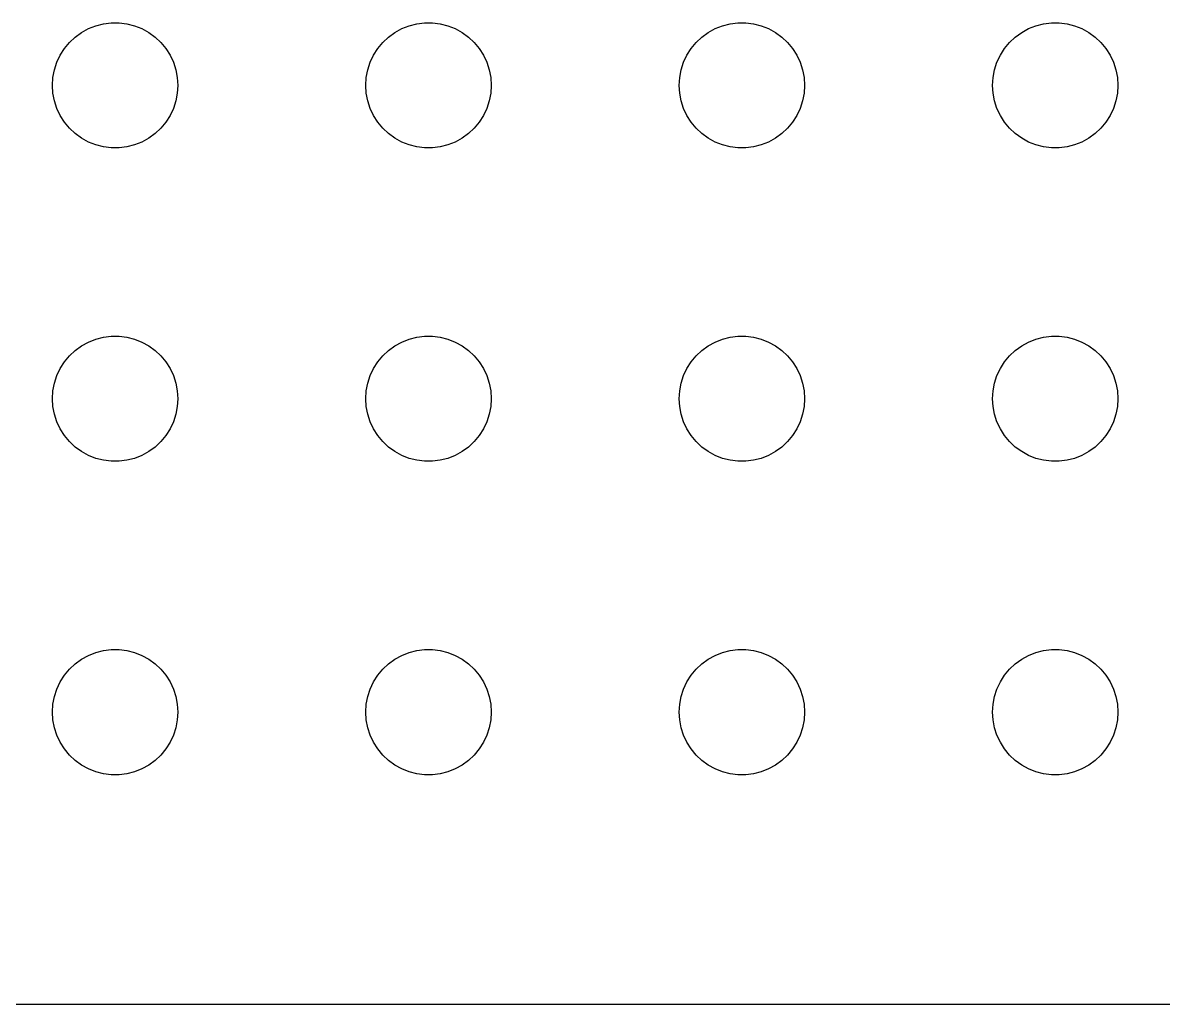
# Model space of a CAD drawing. Header units: metres. Extents: x -112 to 112, y -112 to 112.
# Drawn here: x -84.71 to -57.42, y -111.99 to -88.5 of the extents above; entities that cross this region are included whole.
import ezdxf

# ---------------------------------------------------------------- set-up
doc = ezdxf.new("R2010")
doc.units = ezdxf.units.M

msp = doc.modelspace()

# ---------------------------------------------------------------- linework, layer by layer
for p, q in [((-83.3037, -88.7335), (-83.1387, -88.6428)), ((-83.1387, -88.6428), (-82.9635, -88.5734)), ((-82.9635, -88.5734), (-82.7811, -88.5266)), ((-82.7811, -88.5266), (-82.5942, -88.503)), ((-82.5942, -88.503), (-82.4058, -88.503)), ((-82.4058, -88.503), (-82.2189, -88.5266)), ((-82.2189, -88.5266), (-82.0365, -88.5734)), ((-82.0365, -88.5734), (-81.8613, -88.6428)), ((-81.8613, -88.6428), (-81.6963, -88.7335)), ((-75.8037, -88.7335), (-75.6387, -88.6428)), ((-75.6387, -88.6428), (-75.4635, -88.5734)), ((-75.4635, -88.5734), (-75.2811, -88.5266)), ((-75.2811, -88.5266), (-75.0942, -88.503)), ((-75.0942, -88.503), (-74.9058, -88.503)), ((-74.9058, -88.503), (-74.7189, -88.5266)), ((-74.7189, -88.5266), (-74.5365, -88.5734)), ((-74.5365, -88.5734), (-74.3613, -88.6428)), ((-74.3613, -88.6428), (-74.1963, -88.7335)), ((-68.3037, -88.7335), (-68.1387, -88.6428)), ((-68.1387, -88.6428), (-67.9635, -88.5734)), ((-67.9635, -88.5734), (-67.7811, -88.5266)), ((-67.7811, -88.5266), (-67.5942, -88.503)), ((-67.5942, -88.503), (-67.4058, -88.503)), ((-67.4058, -88.503), (-67.2189, -88.5266)), ((-67.2189, -88.5266), (-67.0365, -88.5734)), ((-67.0365, -88.5734), (-66.8613, -88.6428)), ((-66.8613, -88.6428), (-66.6963, -88.7335)), ((-60.8037, -88.7335), (-60.6387, -88.6428)), ((-60.6387, -88.6428), (-60.4635, -88.5734)), ((-60.4635, -88.5734), (-60.2811, -88.5266)), ((-60.2811, -88.5266), (-60.0942, -88.503)), ((-60.0942, -88.503), (-59.9058, -88.503)), ((-59.9058, -88.503), (-59.7189, -88.5266)), ((-59.7189, -88.5266), (-59.5365, -88.5734)), ((-59.5365, -88.5734), (-59.3613, -88.6428)), ((-59.3613, -88.6428), (-59.1963, -88.7335)), ((-83.5934, -88.9732), (-83.4561, -88.8442)), ((-83.4561, -88.8442), (-83.3037, -88.7335)), ((-81.6963, -88.7335), (-81.5439, -88.8442)), ((-81.5439, -88.8442), (-81.4065, -88.9732)), ((-76.0934, -88.9732), (-75.9561, -88.8442)), ((-75.9561, -88.8442), (-75.8037, -88.7335)), ((-74.1963, -88.7335), (-74.0439, -88.8442)), ((-74.0439, -88.8442), (-73.9065, -88.9732)), ((-68.5934, -88.9732), (-68.4561, -88.8442)), ((-68.4561, -88.8442), (-68.3037, -88.7335)), ((-66.6963, -88.7335), (-66.5439, -88.8442)), ((-66.5439, -88.8442), (-66.4065, -88.9732)), ((-61.0934, -88.9732), (-60.9561, -88.8442)), ((-60.9561, -88.8442), (-60.8037, -88.7335)), ((-59.1963, -88.7335), (-59.0439, -88.8442)), ((-59.0439, -88.8442), (-58.9065, -88.9732)), ((-83.8145, -89.2774), (-83.7135, -89.1183)), ((-83.7135, -89.1183), (-83.5934, -88.9732)), ((-81.4065, -88.9732), (-81.2865, -89.1183)), ((-81.2865, -89.1183), (-81.1855, -89.2774)), ((-76.3145, -89.2774), (-76.2135, -89.1183)), ((-76.2135, -89.1183), (-76.0934, -88.9732)), ((-73.9065, -88.9732), (-73.7865, -89.1183)), ((-73.7865, -89.1183), (-73.6855, -89.2774)), ((-68.8145, -89.2774), (-68.7135, -89.1183)), ((-68.7135, -89.1183), (-68.5934, -88.9732)), ((-66.4065, -88.9732), (-66.2865, -89.1183)), ((-66.2865, -89.1183), (-66.1855, -89.2774)), ((-61.3145, -89.2774), (-61.2135, -89.1183)), ((-61.2135, -89.1183), (-61.0934, -88.9732)), ((-58.9065, -88.9732), (-58.7865, -89.1183)), ((-58.7865, -89.1183), (-58.6855, -89.2774)), ((-83.9529, -89.627), (-83.8947, -89.4478)), ((-83.8947, -89.4478), (-83.8145, -89.2774)), ((-81.1855, -89.2774), (-81.1053, -89.4478)), ((-81.1053, -89.4478), (-81.0471, -89.627)), ((-76.4529, -89.627), (-76.3947, -89.4478)), ((-76.3947, -89.4478), (-76.3145, -89.2774)), ((-73.6855, -89.2774), (-73.6053, -89.4478)), ((-73.6053, -89.4478), (-73.5471, -89.627)), ((-68.9529, -89.627), (-68.8947, -89.4478)), ((-68.8947, -89.4478), (-68.8145, -89.2774)), ((-66.1855, -89.2774), (-66.1053, -89.4478)), ((-66.1053, -89.4478), (-66.0471, -89.627)), ((-61.4529, -89.627), (-61.3947, -89.4478)), ((-61.3947, -89.4478), (-61.3145, -89.2774)), ((-58.6855, -89.2774), (-58.6053, -89.4478)), ((-58.6053, -89.4478), (-58.5471, -89.627)), ((-83.9882, -89.812), (-83.9529, -89.627)), ((-81.0471, -89.627), (-81.0118, -89.812)), ((-76.4882, -89.812), (-76.4529, -89.627)), ((-73.5471, -89.627), (-73.5118, -89.812)), ((-68.9882, -89.812), (-68.9529, -89.627)), ((-66.0471, -89.627), (-66.0118, -89.812)), ((-61.4882, -89.812), (-61.4529, -89.627)), ((-58.5471, -89.627), (-58.5118, -89.812)), ((-84, -90), (-83.9882, -89.812)), ((-83.9882, -90.188), (-84, -90)), ((-81.0118, -89.812), (-81, -90)), ((-81, -90), (-81.0118, -90.188)), ((-76.5, -90), (-76.4882, -89.812)), ((-76.4882, -90.188), (-76.5, -90)), ((-73.5118, -89.812), (-73.5, -90)), ((-73.5, -90), (-73.5118, -90.188)), ((-69, -90), (-68.9882, -89.812)), ((-68.9882, -90.188), (-69, -90)), ((-66.0118, -89.812), (-66, -90)), ((-66, -90), (-66.0118, -90.188)), ((-61.5, -90), (-61.4882, -89.812)), ((-61.4882, -90.188), (-61.5, -90)), ((-58.5118, -89.812), (-58.5, -90)), ((-58.5, -90), (-58.5118, -90.188)), ((-83.9529, -90.373), (-83.9882, -90.188)), ((-81.0118, -90.188), (-81.0471, -90.373)), ((-76.4529, -90.373), (-76.4882, -90.188)), ((-73.5118, -90.188), (-73.5471, -90.373)), ((-68.9529, -90.373), (-68.9882, -90.188)), ((-66.0118, -90.188), (-66.0471, -90.373)), ((-61.4529, -90.373), (-61.4882, -90.188)), ((-58.5118, -90.188), (-58.5471, -90.373)), ((-83.8947, -90.5522), (-83.9529, -90.373)), ((-83.8145, -90.7226), (-83.8947, -90.5522)), ((-81.1053, -90.5522), (-81.1855, -90.7226)), ((-81.0471, -90.373), (-81.1053, -90.5522)), ((-76.3947, -90.5522), (-76.4529, -90.373)), ((-76.3145, -90.7226), (-76.3947, -90.5522)), ((-73.6053, -90.5522), (-73.6855, -90.7226)), ((-73.5471, -90.373), (-73.6053, -90.5522)), ((-68.8947, -90.5522), (-68.9529, -90.373)), ((-68.8145, -90.7226), (-68.8947, -90.5522)), ((-66.1053, -90.5522), (-66.1855, -90.7226)), ((-66.0471, -90.373), (-66.1053, -90.5522)), ((-61.3947, -90.5522), (-61.4529, -90.373)), ((-61.3145, -90.7226), (-61.3947, -90.5522)), ((-58.6053, -90.5522), (-58.6855, -90.7226)), ((-58.5471, -90.373), (-58.6053, -90.5522)), ((-83.7135, -90.8817), (-83.8145, -90.7226)), ((-81.1855, -90.7226), (-81.2865, -90.8817)), ((-76.2135, -90.8817), (-76.3145, -90.7226)), ((-73.6855, -90.7226), (-73.7865, -90.8817)), ((-68.7135, -90.8817), (-68.8145, -90.7226)), ((-66.1855, -90.7226), (-66.2865, -90.8817)), ((-61.2135, -90.8817), (-61.3145, -90.7226)), ((-58.6855, -90.7226), (-58.7865, -90.8817)), ((-83.5934, -91.0268), (-83.7135, -90.8817)), ((-83.4561, -91.1558), (-83.5934, -91.0268)), ((-81.4065, -91.0268), (-81.5439, -91.1558)), ((-81.2865, -90.8817), (-81.4065, -91.0268)), ((-76.0934, -91.0268), (-76.2135, -90.8817)), ((-75.9561, -91.1558), (-76.0934, -91.0268)), ((-73.9065, -91.0268), (-74.0439, -91.1558)), ((-73.7865, -90.8817), (-73.9065, -91.0268)), ((-68.5934, -91.0268), (-68.7135, -90.8817)), ((-68.4561, -91.1558), (-68.5934, -91.0268)), ((-66.4065, -91.0268), (-66.5439, -91.1558)), ((-66.2865, -90.8817), (-66.4065, -91.0268)), ((-61.0934, -91.0268), (-61.2135, -90.8817)), ((-60.9561, -91.1558), (-61.0934, -91.0268)), ((-58.9065, -91.0268), (-59.0439, -91.1558)), ((-58.7865, -90.8817), (-58.9065, -91.0268)), ((-83.3037, -91.2665), (-83.4561, -91.1558)), ((-83.1387, -91.3572), (-83.3037, -91.2665)), ((-82.9635, -91.4266), (-83.1387, -91.3572)), ((-81.8613, -91.3572), (-82.0365, -91.4266)), ((-81.6963, -91.2665), (-81.8613, -91.3572)), ((-81.5439, -91.1558), (-81.6963, -91.2665)), ((-75.8037, -91.2665), (-75.9561, -91.1558)), ((-75.6387, -91.3572), (-75.8037, -91.2665)), ((-75.4635, -91.4266), (-75.6387, -91.3572)), ((-74.3613, -91.3572), (-74.5365, -91.4266)), ((-74.1963, -91.2665), (-74.3613, -91.3572)), ((-74.0439, -91.1558), (-74.1963, -91.2665)), ((-68.3037, -91.2665), (-68.4561, -91.1558)), ((-68.1387, -91.3572), (-68.3037, -91.2665)), ((-67.9635, -91.4266), (-68.1387, -91.3572)), ((-66.8613, -91.3572), (-67.0365, -91.4266)), ((-66.6963, -91.2665), (-66.8613, -91.3572)), ((-66.5439, -91.1558), (-66.6963, -91.2665)), ((-60.8037, -91.2665), (-60.9561, -91.1558)), ((-60.6387, -91.3572), (-60.8037, -91.2665)), ((-60.4635, -91.4266), (-60.6387, -91.3572)), ((-59.3613, -91.3572), (-59.5365, -91.4266)), ((-59.1963, -91.2665), (-59.3613, -91.3572)), ((-59.0439, -91.1558), (-59.1963, -91.2665)), ((-82.7811, -91.4734), (-82.9635, -91.4266)), ((-82.5942, -91.497), (-82.7811, -91.4734)), ((-82.4058, -91.497), (-82.5942, -91.497)), ((-82.2189, -91.4734), (-82.4058, -91.497)), ((-82.0365, -91.4266), (-82.2189, -91.4734)), ((-75.2811, -91.4734), (-75.4635, -91.4266)), ((-75.0942, -91.497), (-75.2811, -91.4734)), ((-74.9058, -91.497), (-75.0942, -91.497)), ((-74.7189, -91.4734), (-74.9058, -91.497)), ((-74.5365, -91.4266), (-74.7189, -91.4734)), ((-67.7811, -91.4734), (-67.9635, -91.4266)), ((-67.5942, -91.497), (-67.7811, -91.4734)), ((-67.4058, -91.497), (-67.5942, -91.497)), ((-67.2189, -91.4734), (-67.4058, -91.497)), ((-67.0365, -91.4266), (-67.2189, -91.4734)), ((-60.2811, -91.4734), (-60.4635, -91.4266)), ((-60.0942, -91.497), (-60.2811, -91.4734)), ((-59.9058, -91.497), (-60.0942, -91.497)), ((-59.7189, -91.4734), (-59.9058, -91.497)), ((-59.5365, -91.4266), (-59.7189, -91.4734)), ((-82.9635, -96.0734), (-82.7811, -96.0266)), ((-82.7811, -96.0266), (-82.5942, -96.003)), ((-82.5942, -96.003), (-82.4058, -96.003)), ((-82.4058, -96.003), (-82.2189, -96.0266)), ((-82.2189, -96.0266), (-82.0365, -96.0734)), ((-75.4635, -96.0734), (-75.2811, -96.0266)), ((-75.2811, -96.0266), (-75.0942, -96.003)), ((-75.0942, -96.003), (-74.9058, -96.003)), ((-74.9058, -96.003), (-74.7189, -96.0266)), ((-74.7189, -96.0266), (-74.5365, -96.0734)), ((-67.9635, -96.0734), (-67.7811, -96.0266)), ((-67.7811, -96.0266), (-67.5942, -96.003)), ((-67.5942, -96.003), (-67.4058, -96.003)), ((-67.4058, -96.003), (-67.2189, -96.0266)), ((-67.2189, -96.0266), (-67.0365, -96.0734)), ((-60.4635, -96.0734), (-60.2811, -96.0266)), ((-60.2811, -96.0266), (-60.0942, -96.003)), ((-60.0942, -96.003), (-59.9058, -96.003)), ((-59.9058, -96.003), (-59.7189, -96.0266)), ((-59.7189, -96.0266), (-59.5365, -96.0734)), ((-83.4561, -96.3442), (-83.3037, -96.2335)), ((-83.3037, -96.2335), (-83.1387, -96.1428)), ((-83.1387, -96.1428), (-82.9635, -96.0734)), ((-82.0365, -96.0734), (-81.8613, -96.1428)), ((-81.8613, -96.1428), (-81.6963, -96.2335)), ((-81.6963, -96.2335), (-81.5439, -96.3442)), ((-75.9561, -96.3442), (-75.8037, -96.2335)), ((-75.8037, -96.2335), (-75.6387, -96.1428)), ((-75.6387, -96.1428), (-75.4635, -96.0734)), ((-74.5365, -96.0734), (-74.3613, -96.1428)), ((-74.3613, -96.1428), (-74.1963, -96.2335)), ((-74.1963, -96.2335), (-74.0439, -96.3442)), ((-68.4561, -96.3442), (-68.3037, -96.2335)), ((-68.3037, -96.2335), (-68.1387, -96.1428)), ((-68.1387, -96.1428), (-67.9635, -96.0734)), ((-67.0365, -96.0734), (-66.8613, -96.1428)), ((-66.8613, -96.1428), (-66.6963, -96.2335)), ((-66.6963, -96.2335), (-66.5439, -96.3442)), ((-60.9561, -96.3442), (-60.8037, -96.2335)), ((-60.8037, -96.2335), (-60.6387, -96.1428)), ((-60.6387, -96.1428), (-60.4635, -96.0734)), ((-59.5365, -96.0734), (-59.3613, -96.1428)), ((-59.3613, -96.1428), (-59.1963, -96.2335)), ((-59.1963, -96.2335), (-59.0439, -96.3442)), ((-83.7135, -96.6183), (-83.5934, -96.4732)), ((-83.5934, -96.4732), (-83.4561, -96.3442)), ((-81.5439, -96.3442), (-81.4065, -96.4732)), ((-81.4065, -96.4732), (-81.2865, -96.6183)), ((-76.2135, -96.6183), (-76.0934, -96.4732)), ((-76.0934, -96.4732), (-75.9561, -96.3442)), ((-74.0439, -96.3442), (-73.9065, -96.4732)), ((-73.9065, -96.4732), (-73.7865, -96.6183)), ((-68.7135, -96.6183), (-68.5934, -96.4732)), ((-68.5934, -96.4732), (-68.4561, -96.3442)), ((-66.5439, -96.3442), (-66.4065, -96.4732)), ((-66.4065, -96.4732), (-66.2865, -96.6183)), ((-61.2135, -96.6183), (-61.0934, -96.4732)), ((-61.0934, -96.4732), (-60.9561, -96.3442)), ((-59.0439, -96.3442), (-58.9065, -96.4732)), ((-58.9065, -96.4732), (-58.7865, -96.6183)), ((-83.8947, -96.9478), (-83.8145, -96.7774)), ((-83.8145, -96.7774), (-83.7135, -96.6183)), ((-81.2865, -96.6183), (-81.1855, -96.7774)), ((-81.1855, -96.7774), (-81.1053, -96.9478)), ((-76.3947, -96.9478), (-76.3145, -96.7774)), ((-76.3145, -96.7774), (-76.2135, -96.6183)), ((-73.7865, -96.6183), (-73.6855, -96.7774)), ((-73.6855, -96.7774), (-73.6053, -96.9478)), ((-68.8947, -96.9478), (-68.8145, -96.7774)), ((-68.8145, -96.7774), (-68.7135, -96.6183)), ((-66.2865, -96.6183), (-66.1855, -96.7774)), ((-66.1855, -96.7774), (-66.1053, -96.9478)), ((-61.3947, -96.9478), (-61.3145, -96.7774)), ((-61.3145, -96.7774), (-61.2135, -96.6183)), ((-58.7865, -96.6183), (-58.6855, -96.7774)), ((-58.6855, -96.7774), (-58.6053, -96.9478)), ((-83.9882, -97.312), (-83.9529, -97.127)), ((-83.9529, -97.127), (-83.8947, -96.9478)), ((-81.1053, -96.9478), (-81.0471, -97.127)), ((-81.0471, -97.127), (-81.0118, -97.312)), ((-76.4882, -97.312), (-76.4529, -97.127)), ((-76.4529, -97.127), (-76.3947, -96.9478)), ((-73.6053, -96.9478), (-73.5471, -97.127)), ((-73.5471, -97.127), (-73.5118, -97.312)), ((-68.9882, -97.312), (-68.9529, -97.127)), ((-68.9529, -97.127), (-68.8947, -96.9478)), ((-66.1053, -96.9478), (-66.0471, -97.127)), ((-66.0471, -97.127), (-66.0118, -97.312)), ((-61.4882, -97.312), (-61.4529, -97.127)), ((-61.4529, -97.127), (-61.3947, -96.9478)), ((-58.6053, -96.9478), (-58.5471, -97.127)), ((-58.5471, -97.127), (-58.5118, -97.312)), ((-84, -97.5), (-83.9882, -97.312)), ((-81.0118, -97.312), (-81, -97.5)), ((-76.5, -97.5), (-76.4882, -97.312)), ((-73.5118, -97.312), (-73.5, -97.5)), ((-69, -97.5), (-68.9882, -97.312)), ((-66.0118, -97.312), (-66, -97.5)), ((-61.5, -97.5), (-61.4882, -97.312)), ((-58.5118, -97.312), (-58.5, -97.5)), ((-83.9882, -97.688), (-84, -97.5)), ((-83.9529, -97.873), (-83.9882, -97.688)), ((-81.0118, -97.688), (-81.0471, -97.873)), ((-81, -97.5), (-81.0118, -97.688)), ((-76.4882, -97.688), (-76.5, -97.5)), ((-76.4529, -97.873), (-76.4882, -97.688)), ((-73.5118, -97.688), (-73.5471, -97.873)), ((-73.5, -97.5), (-73.5118, -97.688)), ((-68.9882, -97.688), (-69, -97.5)), ((-68.9529, -97.873), (-68.9882, -97.688)), ((-66.0118, -97.688), (-66.0471, -97.873)), ((-66, -97.5), (-66.0118, -97.688)), ((-61.4882, -97.688), (-61.5, -97.5)), ((-61.4529, -97.873), (-61.4882, -97.688)), ((-58.5118, -97.688), (-58.5471, -97.873)), ((-58.5, -97.5), (-58.5118, -97.688)), ((-83.8947, -98.0522), (-83.9529, -97.873)), ((-81.0471, -97.873), (-81.1053, -98.0522)), ((-76.3947, -98.0522), (-76.4529, -97.873)), ((-73.5471, -97.873), (-73.6053, -98.0522)), ((-68.8947, -98.0522), (-68.9529, -97.873)), ((-66.0471, -97.873), (-66.1053, -98.0522)), ((-61.3947, -98.0522), (-61.4529, -97.873)), ((-58.5471, -97.873), (-58.6053, -98.0522)), ((-83.8145, -98.2226), (-83.8947, -98.0522)), ((-83.7135, -98.3817), (-83.8145, -98.2226)), ((-81.1855, -98.2226), (-81.2865, -98.3817)), ((-81.1053, -98.0522), (-81.1855, -98.2226)), ((-76.3145, -98.2226), (-76.3947, -98.0522)), ((-76.2135, -98.3817), (-76.3145, -98.2226)), ((-73.6855, -98.2226), (-73.7865, -98.3817)), ((-73.6053, -98.0522), (-73.6855, -98.2226)), ((-68.8145, -98.2226), (-68.8947, -98.0522)), ((-68.7135, -98.3817), (-68.8145, -98.2226)), ((-66.1855, -98.2226), (-66.2865, -98.3817)), ((-66.1053, -98.0522), (-66.1855, -98.2226)), ((-61.3145, -98.2226), (-61.3947, -98.0522)), ((-61.2135, -98.3817), (-61.3145, -98.2226)), ((-58.6855, -98.2226), (-58.7865, -98.3817)), ((-58.6053, -98.0522), (-58.6855, -98.2226)), ((-83.5934, -98.5268), (-83.7135, -98.3817)), ((-81.2865, -98.3817), (-81.4065, -98.5268)), ((-76.0934, -98.5268), (-76.2135, -98.3817)), ((-73.7865, -98.3817), (-73.9065, -98.5268)), ((-68.5934, -98.5268), (-68.7135, -98.3817)), ((-66.2865, -98.3817), (-66.4065, -98.5268)), ((-61.0934, -98.5268), (-61.2135, -98.3817)), ((-58.7865, -98.3817), (-58.9065, -98.5268)), ((-83.4561, -98.6558), (-83.5934, -98.5268)), ((-83.3037, -98.7665), (-83.4561, -98.6558)), ((-83.1387, -98.8572), (-83.3037, -98.7665)), ((-81.6963, -98.7665), (-81.8613, -98.8572)), ((-81.5439, -98.6558), (-81.6963, -98.7665)), ((-81.4065, -98.5268), (-81.5439, -98.6558)), ((-75.9561, -98.6558), (-76.0934, -98.5268)), ((-75.8037, -98.7665), (-75.9561, -98.6558)), ((-75.6387, -98.8572), (-75.8037, -98.7665)), ((-74.1963, -98.7665), (-74.3613, -98.8572)), ((-74.0439, -98.6558), (-74.1963, -98.7665)), ((-73.9065, -98.5268), (-74.0439, -98.6558)), ((-68.4561, -98.6558), (-68.5934, -98.5268)), ((-68.3037, -98.7665), (-68.4561, -98.6558)), ((-68.1387, -98.8572), (-68.3037, -98.7665)), ((-66.6963, -98.7665), (-66.8613, -98.8572)), ((-66.5439, -98.6558), (-66.6963, -98.7665)), ((-66.4065, -98.5268), (-66.5439, -98.6558)), ((-60.9561, -98.6558), (-61.0934, -98.5268)), ((-60.8037, -98.7665), (-60.9561, -98.6558)), ((-60.6387, -98.8572), (-60.8037, -98.7665)), ((-59.1963, -98.7665), (-59.3613, -98.8572)), ((-59.0439, -98.6558), (-59.1963, -98.7665)), ((-58.9065, -98.5268), (-59.0439, -98.6558)), ((-82.9635, -98.9266), (-83.1387, -98.8572)), ((-82.7811, -98.9734), (-82.9635, -98.9266)), ((-82.5942, -98.997), (-82.7811, -98.9734)), ((-82.4058, -98.997), (-82.5942, -98.997)), ((-82.2189, -98.9734), (-82.4058, -98.997)), ((-82.0365, -98.9266), (-82.2189, -98.9734)), ((-81.8613, -98.8572), (-82.0365, -98.9266)), ((-75.4635, -98.9266), (-75.6387, -98.8572)), ((-75.2811, -98.9734), (-75.4635, -98.9266)), ((-75.0942, -98.997), (-75.2811, -98.9734)), ((-74.9058, -98.997), (-75.0942, -98.997)), ((-74.7189, -98.9734), (-74.9058, -98.997)), ((-74.5365, -98.9266), (-74.7189, -98.9734)), ((-74.3613, -98.8572), (-74.5365, -98.9266)), ((-67.9635, -98.9266), (-68.1387, -98.8572)), ((-67.7811, -98.9734), (-67.9635, -98.9266)), ((-67.5942, -98.997), (-67.7811, -98.9734)), ((-67.4058, -98.997), (-67.5942, -98.997)), ((-67.2189, -98.9734), (-67.4058, -98.997)), ((-67.0365, -98.9266), (-67.2189, -98.9734)), ((-66.8613, -98.8572), (-67.0365, -98.9266)), ((-60.4635, -98.9266), (-60.6387, -98.8572)), ((-60.2811, -98.9734), (-60.4635, -98.9266)), ((-60.0942, -98.997), (-60.2811, -98.9734)), ((-59.9058, -98.997), (-60.0942, -98.997)), ((-59.7189, -98.9734), (-59.9058, -98.997)), ((-59.5365, -98.9266), (-59.7189, -98.9734)), ((-59.3613, -98.8572), (-59.5365, -98.9266)), ((-83.3037, -103.734), (-83.1387, -103.643)), ((-83.1387, -103.643), (-82.9635, -103.573)), ((-82.9635, -103.573), (-82.7811, -103.527)), ((-82.7811, -103.527), (-82.5942, -103.503)), ((-82.5942, -103.503), (-82.4058, -103.503)), ((-82.4058, -103.503), (-82.2189, -103.527)), ((-82.2189, -103.527), (-82.0365, -103.573)), ((-82.0365, -103.573), (-81.8613, -103.643)), ((-81.8613, -103.643), (-81.6963, -103.734)), ((-75.8037, -103.734), (-75.6387, -103.643)), ((-75.6387, -103.643), (-75.4635, -103.573)), ((-75.4635, -103.573), (-75.2811, -103.527)), ((-75.2811, -103.527), (-75.0942, -103.503)), ((-75.0942, -103.503), (-74.9058, -103.503)), ((-74.9058, -103.503), (-74.7189, -103.527)), ((-74.7189, -103.527), (-74.5365, -103.573)), ((-74.5365, -103.573), (-74.3613, -103.643)), ((-74.3613, -103.643), (-74.1963, -103.734)), ((-68.3037, -103.734), (-68.1387, -103.643)), ((-68.1387, -103.643), (-67.9635, -103.573)), ((-67.9635, -103.573), (-67.7811, -103.527)), ((-67.7811, -103.527), (-67.5942, -103.503)), ((-67.5942, -103.503), (-67.4058, -103.503)), ((-67.4058, -103.503), (-67.2189, -103.527)), ((-67.2189, -103.527), (-67.0365, -103.573)), ((-67.0365, -103.573), (-66.8613, -103.643)), ((-66.8613, -103.643), (-66.6963, -103.734)), ((-60.8037, -103.734), (-60.6387, -103.643)), ((-60.6387, -103.643), (-60.4635, -103.573)), ((-60.4635, -103.573), (-60.2811, -103.527)), ((-60.2811, -103.527), (-60.0942, -103.503)), ((-60.0942, -103.503), (-59.9058, -103.503)), ((-59.9058, -103.503), (-59.7189, -103.527)), ((-59.7189, -103.527), (-59.5365, -103.573)), ((-59.5365, -103.573), (-59.3613, -103.643)), ((-59.3613, -103.643), (-59.1963, -103.734)), ((-83.7135, -104.118), (-83.5934, -103.973)), ((-83.5934, -103.973), (-83.4561, -103.844)), ((-83.4561, -103.844), (-83.3037, -103.734)), ((-81.6963, -103.734), (-81.5439, -103.844)), ((-81.5439, -103.844), (-81.4065, -103.973)), ((-81.4065, -103.973), (-81.2865, -104.118)), ((-76.2135, -104.118), (-76.0934, -103.973)), ((-76.0934, -103.973), (-75.9561, -103.844)), ((-75.9561, -103.844), (-75.8037, -103.734)), ((-74.1963, -103.734), (-74.0439, -103.844)), ((-74.0439, -103.844), (-73.9065, -103.973)), ((-73.9065, -103.973), (-73.7865, -104.118)), ((-68.7135, -104.118), (-68.5934, -103.973)), ((-68.5934, -103.973), (-68.4561, -103.844)), ((-68.4561, -103.844), (-68.3037, -103.734)), ((-66.6963, -103.734), (-66.5439, -103.844)), ((-66.5439, -103.844), (-66.4065, -103.973)), ((-66.4065, -103.973), (-66.2865, -104.118)), ((-61.2135, -104.118), (-61.0934, -103.973)), ((-61.0934, -103.973), (-60.9561, -103.844)), ((-60.9561, -103.844), (-60.8037, -103.734)), ((-59.1963, -103.734), (-59.0439, -103.844)), ((-59.0439, -103.844), (-58.9065, -103.973)), ((-58.9065, -103.973), (-58.7865, -104.118)), ((-83.8145, -104.277), (-83.7135, -104.118)), ((-81.2865, -104.118), (-81.1855, -104.277)), ((-76.3145, -104.277), (-76.2135, -104.118)), ((-73.7865, -104.118), (-73.6855, -104.277)), ((-68.8145, -104.277), (-68.7135, -104.118)), ((-66.2865, -104.118), (-66.1855, -104.277)), ((-61.3145, -104.277), (-61.2135, -104.118)), ((-58.7865, -104.118), (-58.6855, -104.277)), ((-83.9529, -104.627), (-83.8947, -104.448)), ((-83.8947, -104.448), (-83.8145, -104.277)), ((-81.1855, -104.277), (-81.1053, -104.448)), ((-81.1053, -104.448), (-81.0471, -104.627)), ((-76.4529, -104.627), (-76.3947, -104.448)), ((-76.3947, -104.448), (-76.3145, -104.277)), ((-73.6855, -104.277), (-73.6053, -104.448)), ((-73.6053, -104.448), (-73.5471, -104.627)), ((-68.9529, -104.627), (-68.8947, -104.448)), ((-68.8947, -104.448), (-68.8145, -104.277)), ((-66.1855, -104.277), (-66.1053, -104.448)), ((-66.1053, -104.448), (-66.0471, -104.627)), ((-61.4529, -104.627), (-61.3947, -104.448)), ((-61.3947, -104.448), (-61.3145, -104.277)), ((-58.6855, -104.277), (-58.6053, -104.448)), ((-58.6053, -104.448), (-58.5471, -104.627)), ((-83.9882, -104.812), (-83.9529, -104.627)), ((-81.0471, -104.627), (-81.0118, -104.812)), ((-76.4882, -104.812), (-76.4529, -104.627)), ((-73.5471, -104.627), (-73.5118, -104.812)), ((-68.9882, -104.812), (-68.9529, -104.627)), ((-66.0471, -104.627), (-66.0118, -104.812)), ((-61.4882, -104.812), (-61.4529, -104.627)), ((-58.5471, -104.627), (-58.5118, -104.812)), ((-84, -105), (-83.9882, -104.812)), ((-83.9882, -105.188), (-84, -105)), ((-81.0118, -104.812), (-81, -105)), ((-81, -105), (-81.0118, -105.188)), ((-76.5, -105), (-76.4882, -104.812)), ((-76.4882, -105.188), (-76.5, -105)), ((-73.5118, -104.812), (-73.5, -105)), ((-73.5, -105), (-73.5118, -105.188)), ((-69, -105), (-68.9882, -104.812)), ((-68.9882, -105.188), (-69, -105)), ((-66.0118, -104.812), (-66, -105)), ((-66, -105), (-66.0118, -105.188)), ((-61.5, -105), (-61.4882, -104.812)), ((-61.4882, -105.188), (-61.5, -105)), ((-58.5118, -104.812), (-58.5, -105)), ((-58.5, -105), (-58.5118, -105.188)), ((-83.9529, -105.373), (-83.9882, -105.188)), ((-81.0118, -105.188), (-81.0471, -105.373)), ((-76.4529, -105.373), (-76.4882, -105.188)), ((-73.5118, -105.188), (-73.5471, -105.373)), ((-68.9529, -105.373), (-68.9882, -105.188)), ((-66.0118, -105.188), (-66.0471, -105.373)), ((-61.4529, -105.373), (-61.4882, -105.188)), ((-58.5118, -105.188), (-58.5471, -105.373)), ((-83.8947, -105.552), (-83.9529, -105.373)), ((-83.8145, -105.723), (-83.8947, -105.552)), ((-81.1053, -105.552), (-81.1855, -105.723)), ((-81.0471, -105.373), (-81.1053, -105.552)), ((-76.3947, -105.552), (-76.4529, -105.373)), ((-76.3145, -105.723), (-76.3947, -105.552)), ((-73.6053, -105.552), (-73.6855, -105.723)), ((-73.5471, -105.373), (-73.6053, -105.552)), ((-68.8947, -105.552), (-68.9529, -105.373)), ((-68.8145, -105.723), (-68.8947, -105.552)), ((-66.1053, -105.552), (-66.1855, -105.723)), ((-66.0471, -105.373), (-66.1053, -105.552)), ((-61.3947, -105.552), (-61.4529, -105.373)), ((-61.3145, -105.723), (-61.3947, -105.552)), ((-58.6053, -105.552), (-58.6855, -105.723)), ((-58.5471, -105.373), (-58.6053, -105.552)), ((-83.7135, -105.882), (-83.8145, -105.723)), ((-83.5934, -106.027), (-83.7135, -105.882)), ((-81.2865, -105.882), (-81.4065, -106.027)), ((-81.1855, -105.723), (-81.2865, -105.882)), ((-76.2135, -105.882), (-76.3145, -105.723)), ((-76.0934, -106.027), (-76.2135, -105.882)), ((-73.7865, -105.882), (-73.9065, -106.027)), ((-73.6855, -105.723), (-73.7865, -105.882)), ((-68.7135, -105.882), (-68.8145, -105.723)), ((-68.5934, -106.027), (-68.7135, -105.882)), ((-66.2865, -105.882), (-66.4065, -106.027)), ((-66.1855, -105.723), (-66.2865, -105.882)), ((-61.2135, -105.882), (-61.3145, -105.723)), ((-61.0934, -106.027), (-61.2135, -105.882)), ((-58.7865, -105.882), (-58.9065, -106.027)), ((-58.6855, -105.723), (-58.7865, -105.882)), ((-83.4561, -106.156), (-83.5934, -106.027)), ((-83.3037, -106.266), (-83.4561, -106.156)), ((-81.5439, -106.156), (-81.6963, -106.266)), ((-81.4065, -106.027), (-81.5439, -106.156)), ((-75.9561, -106.156), (-76.0934, -106.027)), ((-75.8037, -106.266), (-75.9561, -106.156)), ((-74.0439, -106.156), (-74.1963, -106.266)), ((-73.9065, -106.027), (-74.0439, -106.156)), ((-68.4561, -106.156), (-68.5934, -106.027)), ((-68.3037, -106.266), (-68.4561, -106.156)), ((-66.5439, -106.156), (-66.6963, -106.266)), ((-66.4065, -106.027), (-66.5439, -106.156)), ((-60.9561, -106.156), (-61.0934, -106.027)), ((-60.8037, -106.266), (-60.9561, -106.156)), ((-59.0439, -106.156), (-59.1963, -106.266)), ((-58.9065, -106.027), (-59.0439, -106.156)), ((-83.1387, -106.357), (-83.3037, -106.266)), ((-82.9635, -106.427), (-83.1387, -106.357)), ((-82.7811, -106.473), (-82.9635, -106.427)), ((-82.0365, -106.427), (-82.2189, -106.473)), ((-81.8613, -106.357), (-82.0365, -106.427)), ((-81.6963, -106.266), (-81.8613, -106.357)), ((-75.6387, -106.357), (-75.8037, -106.266)), ((-75.4635, -106.427), (-75.6387, -106.357)), ((-75.2811, -106.473), (-75.4635, -106.427)), ((-74.5365, -106.427), (-74.7189, -106.473)), ((-74.3613, -106.357), (-74.5365, -106.427)), ((-74.1963, -106.266), (-74.3613, -106.357)), ((-68.1387, -106.357), (-68.3037, -106.266)), ((-67.9635, -106.427), (-68.1387, -106.357)), ((-67.7811, -106.473), (-67.9635, -106.427)), ((-67.0365, -106.427), (-67.2189, -106.473)), ((-66.8613, -106.357), (-67.0365, -106.427)), ((-66.6963, -106.266), (-66.8613, -106.357)), ((-60.6387, -106.357), (-60.8037, -106.266)), ((-60.4635, -106.427), (-60.6387, -106.357)), ((-60.2811, -106.473), (-60.4635, -106.427)), ((-59.5365, -106.427), (-59.7189, -106.473)), ((-59.3613, -106.357), (-59.5365, -106.427)), ((-59.1963, -106.266), (-59.3613, -106.357)), ((-82.5942, -106.497), (-82.7811, -106.473)), ((-82.4058, -106.497), (-82.5942, -106.497)), ((-82.2189, -106.473), (-82.4058, -106.497)), ((-75.0942, -106.497), (-75.2811, -106.473)), ((-74.9058, -106.497), (-75.0942, -106.497)), ((-74.7189, -106.473), (-74.9058, -106.497)), ((-67.5942, -106.497), (-67.7811, -106.473)), ((-67.4058, -106.497), (-67.5942, -106.497)), ((-67.2189, -106.473), (-67.4058, -106.497)), ((-60.0942, -106.497), (-60.2811, -106.473)), ((-59.9058, -106.497), (-60.0942, -106.497)), ((-59.7189, -106.473), (-59.9058, -106.497)), ((-107.314, -111.99), (107.314, -111.99))]:
    msp.add_line(p, q)

doc.saveas('drawing.dxf')
